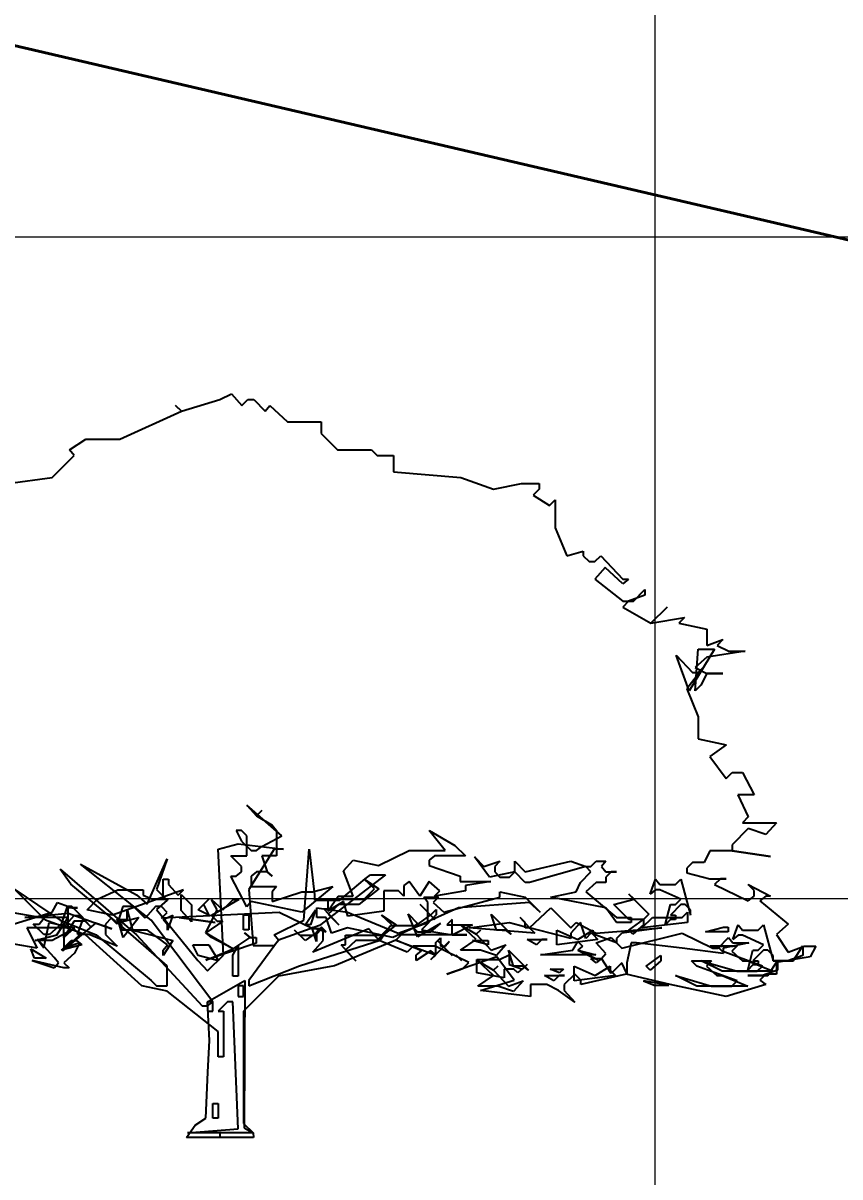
# Model space of a CAD drawing. Header units: millimetres. Extents: x 684983 to 685377, y 990360 to 990509.
# Drawn here: x 685172.067 to 685174.536, y 990449.198 to 990452.685 of the extents above; entities that cross this region are included whole.
import ezdxf

# ---------------------------------------------------------------- set-up
doc = ezdxf.new("R2010")
doc.units = ezdxf.units.MM
doc.header["$PDMODE"] = 35
doc.header["$PDSIZE"] = 0.2
doc.layers.add('BD', color=1, linetype='Continuous', lineweight=40)
doc.layers.add('grid', color=8, linetype='Continuous', lineweight=9)
doc.layers.add('dim', color=7, linetype='Continuous')
doc.layers.add('MANGO TREE', color=7, linetype='Continuous')
doc.styles.add('DIM', font='ARIALN.TTF', dxfattribs={"width": 0.8, "height": 1})
doc.dimstyles.get("Standard").update_dxf_attribs({"dimtxt": 1, "dimasz": 0.18, "dimexe": 0.18, "dimexo": 0.0625, "dimgap": 0.09, "dimtad": 0, "dimrnd": 0.05, "dimzin": 0, "dimdsep": 46, "dimtxsty": 'DIM', "dimcen": 0.09, "dimse1": 1, "dimse2": 1, "dimsd1": 1, "dimsd2": 1, "dimadec": 0, "dimazin": 0, "dimtfac": 1, "dimtix": 1, "dimtofl": 0, "dimtmove": 2, "dimatfit": 3, "dimfxl": 0, "dimtolj": 1, "dimtzin": 0, "dimarcsym": 0})

# ---------------------------------------------------------------- blocks, each defined once
blk = doc.blocks.new('*D59')
at = {"layer": 'Defpoints', "color": 0, "transparency": 16777216}
for p in [(685162.8198, 990455.6176), (685162.6315, 990454.809), (685177.0895, 990451.441)]:
    blk.add_point(p, dxfattribs=at)
at = {"layer": 'dim', "color": 0, "transparency": 16777216, "insert": (685170.0488, 990453.9336), "char_height": 1, "attachment_point": 5, "rotation": 346.8868, "style": 'DIM'}
blk.add_mtext('\\A1;14.85', dxfattribs=at)
blk = doc.blocks.new('MT')
at = {"color": 97}
for p, q in [((-0.0004, 2.1424), (0.0334, 2.1593)), ((0.0334, 2.1593), (0.0636, 2.1255)), ((-0.1289, 2.1255), (-0.112, 2.1086)), ((-0.112, 2.1086), (-0.1289, 2.1255)), ((-0.112, 2.1086), (-0.0004, 2.1424)), ((0.0636, 2.1255), (0.0805, 2.1424)), ((0.0805, 2.1424), (0.0976, 2.1424)), ((0.0976, 2.1424), (0.1314, 2.1086)), ((0.1314, 2.1086), (0.145, 2.1255)), ((0.145, 2.1255), (0.1957, 2.0779)), ((-0.2914, 2.0274), (-0.112, 2.1086)), ((0.1957, 2.0779), (0.2937, 2.0779)), ((0.2937, 2.0779), (0.2937, 2.0443)), ((0.2937, 2.0443), (0.341, 1.997)), ((-0.4368, 1.997), (-0.3894, 2.0274)), ((-0.3894, 2.0274), (-0.2914, 2.0274)), ((-0.4875, 1.9158), (-0.4232, 1.9799)), ((-0.4232, 1.9799), (-0.4368, 1.997)), ((0.341, 1.997), (0.4393, 1.997)), ((0.4393, 1.997), (0.4562, 1.9799)), ((0.4562, 1.9799), (0.5033, 1.9799)), ((0.5033, 1.9799), (0.5033, 1.9327)), ((-0.6159, 1.899), (-0.4875, 1.9158)), ((0.5033, 1.9327), (0.6996, 1.9158)), ((0.6996, 1.9158), (0.7943, 1.8821)), ((0.7943, 1.8821), (0.8752, 1.899)), ((0.8752, 1.899), (0.9261, 1.899)), ((0.9261, 1.8821), (0.9092, 1.865)), ((0.9261, 1.899), (0.9261, 1.8821)), ((0.9092, 1.865), (0.9566, 1.8345)), ((0.9566, 1.8345), (0.9735, 1.8514)), ((0.9735, 1.8514), (0.9735, 1.7705)), ((0.9735, 1.7705), (1.0073, 1.6891)), ((1.0073, 1.6891), (1.0546, 1.7027)), ((1.0546, 1.7027), (1.0546, 1.6891)), ((1.0546, 1.6891), (1.0715, 1.6722)), ((1.0884, 1.6722), (1.1053, 1.6891)), ((1.1053, 1.6891), (1.1695, 1.6215)), ((1.0715, 1.6722), (1.0884, 1.6722)), ((1.1186, 1.6553), (1.0884, 1.6215)), ((1.1695, 1.608), (1.1186, 1.6553)), ((1.0884, 1.6215), (1.1695, 1.5573)), ((1.1864, 1.6215), (1.1695, 1.608)), ((1.1695, 1.6215), (1.1864, 1.6215)), ((1.2, 1.5573), (1.2338, 1.5911)), ((1.2338, 1.5911), (1.2338, 1.5742)), ((1.1864, 1.5573), (1.1695, 1.5402)), ((1.1695, 1.5573), (1.2, 1.5573)), ((1.2338, 1.5742), (1.1864, 1.5573)), ((1.1695, 1.5402), (1.2509, 1.493)), ((1.298, 1.5402), (1.2509, 1.493)), ((1.2509, 1.493), (1.298, 1.5402)), ((1.2509, 1.493), (1.3489, 1.5099)), ((1.3489, 1.5099), (1.3318, 1.493)), ((1.3318, 1.493), (1.413, 1.4762)), ((1.413, 1.4762), (1.413, 1.4286)), ((1.413, 1.4286), (1.4603, 1.4457)), ((1.4603, 1.4457), (1.4434, 1.4286)), ((1.4359, 1.4177), (1.3625, 1.2968)), ((1.3794, 1.2968), (1.3885, 1.4177)), ((1.3885, 1.4177), (1.4359, 1.4177)), ((1.5245, 1.4117), (1.413, 1.3948)), ((1.4434, 1.4286), (1.4774, 1.4117)), ((1.4774, 1.4117), (1.5245, 1.4117)), ((1.3243, 1.4009), (1.3719, 1.3502)), ((1.3625, 1.2968), (1.3243, 1.4009)), ((1.413, 1.3948), (1.3794, 1.3646)), ((1.4054, 1.3671), (1.355, 1.3028)), ((1.3719, 1.3502), (1.3885, 1.3502)), ((1.3794, 1.3646), (1.413, 1.3477)), ((1.3885, 1.3502), (1.4054, 1.3671)), ((1.413, 1.3477), (1.3961, 1.3137)), ((1.4603, 1.3477), (1.413, 1.3477)), ((1.413, 1.3477), (1.4603, 1.3477)), ((1.3961, 1.3137), (1.3794, 1.2968)), ((1.355, 1.3028), (1.3885, 1.2217)), ((1.3885, 1.2217), (1.3885, 1.1574)), ((1.3885, 1.1574), (1.4699, 1.1405)), ((1.4699, 1.1405), (1.4223, 1.1067)), ((1.4223, 1.1067), (1.4699, 1.0425)), ((1.4699, 1.0425), (1.4868, 1.0594)), ((1.4868, 1.0594), (1.517, 1.0594)), ((1.517, 1.0594), (1.5508, 0.9952)), ((1.5037, 0.9952), (1.5339, 0.9309)), ((1.5508, 0.9952), (1.5037, 0.9952)), ((1.5339, 0.9309), (1.517, 0.914)), ((1.517, 0.914), (1.6153, 0.914)), ((1.6153, 0.914), (1.5848, 0.8802)), ((1.5339, 0.8971), (1.4868, 0.8496)), ((1.5848, 0.8802), (1.5339, 0.8971)), ((1.4868, 0.8496), (1.4868, 0.8327)), ((1.4223, 0.8327), (1.4054, 0.7989)), ((1.4868, 0.8327), (1.4223, 0.8327)), ((1.5984, 0.8158), (1.4868, 0.8327)), ((1.4868, 0.8327), (1.5984, 0.8158)), ((1.3719, 0.7989), (1.355, 0.7822)), ((1.355, 0.7822), (1.355, 0.7684)), ((1.4054, 0.7989), (1.3719, 0.7989)), ((1.355, 0.7684), (1.4223, 0.7515)), ((1.4223, 0.7515), (1.4699, 0.7515)), ((1.4528, 0.7515), (1.4359, 0.7346)), ((1.4699, 0.7515), (1.4528, 0.7515)), ((1.4359, 0.7346), (1.5339, 0.6873)), ((1.5339, 0.7346), (1.5984, 0.7008)), ((1.5508, 0.7177), (1.5339, 0.7346)), ((1.5508, 0.7008), (1.5508, 0.7177)), ((-0.4443, 0.6706), (-0.4612, 0.6197)), ((-0.4307, 0.6706), (-0.4443, 0.6706)), ((-0.3969, 0.6366), (-0.4307, 0.6706)), ((-0.282, 0.6706), (-0.2989, 0.6197)), ((-0.2516, 0.6706), (-0.282, 0.6706)), ((-0.2178, 0.6366), (-0.2516, 0.6706)), ((-0.1873, 0.6706), (-0.2178, 0.6366)), ((-0.1704, 0.6706), (-0.1873, 0.6706)), ((-0.1535, 0.6535), (-0.1704, 0.6706)), ((1.5339, 0.6873), (1.5508, 0.7008)), ((1.5848, 0.7008), (1.5677, 0.6873)), ((1.5677, 0.6873), (1.6491, 0.6197)), ((1.5984, 0.7008), (1.5848, 0.7008)), ((-0.5119, 0.6366), (-0.6068, 0.6535)), ((-0.5254, 0.6197), (-0.5119, 0.6366)), ((-0.4138, 0.5893), (-0.3969, 0.6366)), ((-0.3158, 0.6366), (-0.3327, 0.6197)), ((-0.2989, 0.6197), (-0.3158, 0.6366)), ((-0.1704, 0.6366), (-0.1535, 0.6535)), ((0.1712, 0.6535), (-0.1704, 0.6366)), ((0.2693, 0.6061), (0.1712, 0.6535)), ((-0.5423, 0.6197), (-0.5254, 0.6197)), ((-0.5119, 0.5893), (-0.5423, 0.6197)), ((-0.4612, 0.6197), (-0.4952, 0.5893)), ((-0.3327, 0.6197), (-0.3327, 0.5893)), ((0.2995, 0.6061), (0.2693, 0.6061)), ((0.4316, 0.6061), (0.2693, 0.5384)), ((0.2995, 0.5724), (0.2995, 0.6061)), ((0.462, 0.5724), (0.4316, 0.6061)), ((1.6491, 0.6197), (1.6153, 0.5893)), ((-0.4952, 0.5893), (-0.5119, 0.5893)), ((-0.38, 0.5893), (-0.4138, 0.5893)), ((-0.2989, 0.5555), (-0.38, 0.5893)), ((-0.3327, 0.5893), (-0.2989, 0.5555)), ((0.2693, 0.5384), (0.2995, 0.5724)), ((0.5432, 0.5384), (0.462, 0.5724)), ((1.6153, 0.5893), (1.6491, 0.5384)), ((0.5603, 0.5555), (0.5432, 0.5384)), ((0.6243, 0.5555), (0.5603, 0.5555)), ((0.7223, 0.5081), (0.6243, 0.5555)), ((1.6491, 0.5384), (1.6964, 0.5555)), ((1.6964, 0.5555), (1.7302, 0.5555)), ((1.7302, 0.5555), (1.7133, 0.525)), ((0.8037, 0.525), (0.6581, 0.4743)), ((0.7054, 0.4912), (0.7223, 0.5081)), ((0.8544, 0.4574), (0.8037, 0.525)), ((1.7133, 0.525), (1.6153, 0.5081)), ((1.6153, 0.5081), (1.6153, 0.4743)), ((0.6581, 0.4743), (0.7054, 0.4912)), ((1.0302, 0.4743), (0.9995, 0.4439)), ((1.0471, 0.4574), (1.0302, 0.4743)), ((1.1789, 0.4743), (1.0471, 0.4439)), ((1.3074, 0.4439), (1.1789, 0.4743)), ((1.5848, 0.4743), (1.5677, 0.4574)), ((1.6153, 0.4743), (1.5848, 0.4743)), ((0.7561, 0.4268), (0.8544, 0.4574)), ((0.9017, 0.4439), (0.9017, 0.4099)), ((0.9491, 0.4439), (0.9017, 0.4439)), ((0.9826, 0.4268), (0.9491, 0.4439)), ((0.9995, 0.4439), (0.9995, 0.4268)), ((1.0471, 0.4439), (1.0471, 0.4574)), ((1.4699, 0.4099), (1.3074, 0.4439)), ((1.5848, 0.4439), (1.4699, 0.4099)), ((1.5677, 0.4574), (1.5848, 0.4439)), ((0.9017, 0.4099), (0.7561, 0.4268)), ((1.0302, 0.3932), (0.9826, 0.4268)), ((0.9995, 0.4268), (1.0302, 0.3932))]:
    blk.add_line(p, q, dxfattribs=at)
at = {"color": 99}
for p, q in [((0.0778, 0.9651), (0.1055, 0.9345)), ((0.1794, 0.8761), (0.0778, 0.9651)), ((0.1055, 0.9345), (0.121, 0.9499)), ((0.121, 0.9499), (0.1055, 0.9345)), ((0.121, 0.9499), (0.121, 0.9499)), ((0.1055, 0.9345), (0.1516, 0.9069)), ((0.1516, 0.9069), (0.1639, 0.8915)), ((0.0471, 0.8915), (0.0624, 0.8606)), ((0.0624, 0.8915), (0.0471, 0.8915)), ((0.0778, 0.8761), (0.0624, 0.8915)), ((0.0778, 0.8177), (0.0778, 0.8761)), ((0.121, 0.8454), (0.1794, 0.8761)), ((0.1639, 0.8915), (0.1639, 0.8177)), ((0.6076, 0.8915), (0.6814, 0.8483)), ((0.6537, 0.8331), (0.6076, 0.8915)), ((0.0624, 0.8606), (0.0901, 0.8331)), ((0.1055, 0.8331), (0.121, 0.8454)), ((0.6814, 0.8483), (0.7123, 0.8177)), ((0.0317, 0.8177), (0.0778, 0.8177)), ((0.0624, 0.787), (0.0317, 0.8177)), ((0.0901, 0.8331), (0.1055, 0.8331)), ((0.121, 0.8177), (0.1364, 0.7718)), ((0.1639, 0.8177), (0.121, 0.8177)), ((0.3588, 0.7747), (0.3863, 0.8053)), ((0.3863, 0.8053), (0.4601, 0.7901)), ((0.4601, 0.7901), (0.5492, 0.8331)), ((0.5492, 0.8331), (0.6537, 0.8331)), ((0.623, 0.8177), (0.6076, 0.8053)), ((0.6076, 0.8053), (0.6076, 0.7901)), ((0.7123, 0.8177), (0.623, 0.8177)), ((0.7123, 0.8177), (0.7123, 0.8177)), ((0.7388, 0.8147), (0.7663, 0.787)), ((0.782, 0.7561), (0.7388, 0.8147)), ((0.0471, 0.7592), (0.0624, 0.7718)), ((0.0624, 0.7718), (0.0624, 0.787)), ((0.1055, 0.7718), (0.0901, 0.7592)), ((0.1364, 0.7718), (0.1055, 0.7718)), ((0.1516, 0.7592), (0.1364, 0.7718)), ((0.1364, 0.7718), (0.1516, 0.7592)), ((0.3863, 0.7008), (0.3588, 0.7747)), ((0.6076, 0.7901), (0.6969, 0.7592)), ((0.7663, 0.787), (0.8126, 0.8024)), ((0.8556, 0.7718), (0.782, 0.7561)), ((0.8126, 0.8024), (0.7974, 0.787)), ((0.7974, 0.787), (0.7974, 0.7718)), ((0.7974, 0.7718), (0.8126, 0.7561)), ((0.8126, 0.8024), (0.8126, 0.8024)), ((0.8404, 0.7561), (0.8556, 0.7718)), ((0.8556, 0.8024), (0.8863, 0.7718)), ((0.8556, 0.7718), (0.8556, 0.8024)), ((0.8863, 0.7407), (0.8556, 0.7718)), ((0.8863, 0.7718), (1.0187, 0.8024)), ((1.0617, 0.787), (0.8988, 0.7407)), ((1.0187, 0.8024), (1.0617, 0.787)), ((1.0463, 0.7407), (1.0769, 0.7718)), ((1.0769, 0.7718), (1.0617, 0.787)), ((1.0617, 0.787), (1.0769, 0.787)), ((1.0769, 0.787), (1.0924, 0.8024)), ((1.0924, 0.8024), (1.1199, 0.8024)), ((1.1199, 0.8024), (1.1076, 0.787)), ((1.1076, 0.787), (1.1199, 0.7718)), ((1.1355, 0.7718), (1.1199, 0.7561)), ((1.1199, 0.7718), (1.1508, 0.7718)), ((1.1508, 0.7718), (1.1355, 0.7718)), ((-0.165, 0.7501), (-0.1498, 0.7501)), ((-0.165, 0.6917), (-0.165, 0.7501)), ((-0.1498, 0.7501), (-0.1498, 0.7346)), ((0.0317, 0.7592), (0.0471, 0.7592)), ((0.0778, 0.6702), (0.0317, 0.7592)), ((0.0901, 0.7592), (0.0901, 0.7286)), ((0.418, 0.7501), (0.4612, 0.7223)), ((0.4489, 0.7223), (0.418, 0.7501)), ((0.5492, 0.7438), (0.5338, 0.7315)), ((0.5801, 0.7008), (0.5492, 0.7438)), ((0.6076, 0.7438), (0.5801, 0.7008)), ((0.6383, 0.7163), (0.6076, 0.7438)), ((0.6969, 0.7592), (0.6969, 0.7438)), ((0.6969, 0.7438), (0.7862, 0.7438)), ((0.7862, 0.7438), (0.7123, 0.7315)), ((0.8126, 0.7561), (0.8404, 0.7561)), ((0.8988, 0.7407), (0.8863, 0.7407)), ((1.034, 0.7132), (1.0463, 0.7407)), ((1.0924, 0.7407), (1.0617, 0.7132)), ((1.1199, 0.7407), (1.0924, 0.7407)), ((1.1199, 0.7561), (1.1199, 0.7407)), ((1.2492, 0.7071), (1.2646, 0.7501)), ((1.2646, 0.7501), (1.277, 0.7346)), ((1.3228, 0.7346), (1.3383, 0.7501)), ((1.3383, 0.7501), (1.366, 0.6454)), ((-0.3554, 0.6917), (-0.2972, 0.7192)), ((-0.1066, 0.7192), (-0.3125, 0.6454)), ((-0.2972, 0.7192), (-0.2234, 0.7192)), ((-0.2234, 0.7192), (-0.2234, 0.704)), ((-0.2234, 0.704), (-0.1957, 0.6917)), ((-0.1498, 0.7346), (-0.1218, 0.704)), ((-0.1218, 0.704), (-0.1066, 0.7192)), ((-0.1218, 0.704), (-0.1218, 0.704)), ((0.0901, 0.7286), (0.1639, 0.7286)), ((0.1639, 0.7286), (0.1516, 0.7132)), ((0.1516, 0.6856), (0.2378, 0.7132)), ((0.1516, 0.7132), (0.1516, 0.6856)), ((0.3271, 0.7286), (0.2378, 0.6547)), ((0.2378, 0.7132), (0.2684, 0.7132)), ((0.2684, 0.7132), (0.3271, 0.7286)), ((0.4612, 0.7223), (0.4028, 0.6764)), ((0.418, 0.6917), (0.4489, 0.7223)), ((0.4756, 0.7163), (0.4756, 0.6577)), ((0.5185, 0.7163), (0.4756, 0.7163)), ((0.5338, 0.7008), (0.5185, 0.7163)), ((0.5338, 0.7315), (0.5338, 0.7008)), ((0.623, 0.7008), (0.6383, 0.7163)), ((0.7123, 0.7163), (0.623, 0.7008)), ((0.7123, 0.7315), (0.7123, 0.7163)), ((0.8126, 0.7132), (0.8863, 0.6977)), ((0.8126, 0.6977), (0.8126, 0.7132)), ((0.9601, 0.6977), (1.034, 0.7132)), ((1.0617, 0.7132), (1.1508, 0.6393)), ((1.1866, 0.7071), (1.2452, 0.6485)), ((1.2021, 0.6917), (1.1866, 0.7071)), ((1.2646, 0.7192), (1.2492, 0.7071)), ((1.277, 0.7192), (1.2646, 0.7192)), ((1.277, 0.7346), (1.3228, 0.7346)), ((1.3383, 0.6917), (1.277, 0.7192)), ((1.3228, 0.7346), (1.3228, 0.7346)), ((-0.4879, 0.6547), (-0.4722, 0.6825)), ((-0.4722, 0.6825), (-0.4293, 0.6671)), ((-0.3863, 0.661), (-0.3554, 0.6917)), ((-0.1957, 0.6917), (-0.1498, 0.6917)), ((-0.1498, 0.6917), (-0.165, 0.6917)), ((0.0901, 0.6856), (0.0778, 0.6702)), ((0.2378, 0.6547), (0.0901, 0.6856)), ((0.3125, 0.6577), (0.3433, 0.7008)), ((0.3588, 0.6856), (0.3125, 0.6577)), ((0.3135, 0.6917), (0.418, 0.6917)), ((0.3135, 0.6641), (0.3135, 0.6917)), ((0.3444, 0.6764), (0.3135, 0.6485)), ((0.3433, 0.7008), (0.3863, 0.7008)), ((0.4028, 0.6764), (0.3444, 0.6764)), ((0.3711, 0.6424), (0.3588, 0.6856)), ((0.4028, 0.6764), (0.4028, 0.6764)), ((0.5811, 0.6764), (0.5811, 0.6764)), ((0.6241, 0.6333), (0.5811, 0.6764)), ((0.5811, 0.6764), (0.6241, 0.6333)), ((0.5913, 0.6977), (0.6343, 0.6977)), ((0.6036, 0.6825), (0.5913, 0.6977)), ((0.6036, 0.6239), (0.6036, 0.6825)), ((0.6343, 0.6977), (0.6189, 0.6825)), ((0.6189, 0.6825), (0.6495, 0.6547)), ((0.6495, 0.6547), (0.8126, 0.6977)), ((0.8988, 0.6825), (0.6927, 0.6671)), ((0.8863, 0.6977), (0.9295, 0.6547)), ((0.9295, 0.6547), (0.8988, 0.6825)), ((1.1199, 0.6671), (0.9601, 0.6977)), ((1.1437, 0.6764), (1.2021, 0.6917)), ((1.156, 0.6641), (1.1437, 0.6764)), ((1.2922, 0.6178), (1.3076, 0.6764)), ((1.3076, 0.6764), (1.3228, 0.6764)), ((1.3383, 0.6764), (1.3076, 0.6454)), ((1.3228, 0.6764), (1.3383, 0.6917)), ((1.3508, 0.6764), (1.3383, 0.6764)), ((1.366, 0.661), (1.3508, 0.6764)), ((-0.6353, 0.6086), (-0.4879, 0.6547)), ((-0.4416, 0.6671), (-0.4416, 0.6086)), ((-0.414, 0.6671), (-0.4416, 0.6671)), ((-0.4293, 0.6671), (-0.414, 0.6671)), ((-0.414, 0.6671), (-0.414, 0.6671)), ((-0.3125, 0.6454), (-0.3863, 0.661)), ((-0.2941, 0.6239), (-0.2357, 0.6393)), ((-0.2357, 0.6393), (-0.2818, 0.5809)), ((-0.1189, 0.6393), (-0.1189, 0.6393)), ((-0.0142, 0.6239), (-0.1189, 0.6393)), ((-0.1189, 0.6393), (-0.0142, 0.6239)), ((0.2808, 0.6671), (0.37, 0.6547)), ((0.2808, 0.6393), (0.2808, 0.6671)), ((0.3083, 0.6393), (0.2808, 0.6393)), ((0.3012, 0.6641), (0.3135, 0.6641)), ((0.3444, 0.6178), (0.3012, 0.6641)), ((0.3239, 0.5932), (0.3083, 0.6393)), ((0.3135, 0.6485), (0.3444, 0.6178)), ((0.37, 0.6547), (0.5175, 0.5932)), ((0.4756, 0.6577), (0.3711, 0.6424)), ((0.6927, 0.6671), (0.5021, 0.5809)), ((0.7872, 0.6485), (0.8454, 0.5903)), ((0.8024, 0.6024), (0.7872, 0.6485)), ((0.871, 0.6393), (0.8988, 0.6086)), ((0.8863, 0.6239), (0.871, 0.6393)), ((0.8988, 0.6086), (0.9601, 0.6671)), ((0.9295, 0.6547), (0.9295, 0.6547)), ((0.9601, 0.6671), (1.0187, 0.6086)), ((1.1508, 0.6239), (1.1199, 0.6671)), ((1.1508, 0.6393), (1.1937, 0.6393)), ((1.1866, 0.6333), (1.156, 0.6641)), ((1.1937, 0.6393), (1.1937, 0.6239)), ((1.2246, 0.6086), (1.2555, 0.6393)), ((1.2452, 0.6485), (1.2296, 0.6333)), ((1.2555, 0.6393), (1.3414, 0.6393)), ((1.3076, 0.6454), (1.3228, 0.6454)), ((1.3228, 0.6454), (1.3228, 0.6333)), ((1.3414, 0.6393), (1.3568, 0.6547)), ((1.3568, 0.6547), (1.3568, 0.6239)), ((1.366, 0.6454), (1.366, 0.661)), ((-0.5615, 0.6086), (-0.5308, 0.5502)), ((-0.4416, 0.6086), (-0.5615, 0.6086)), ((-0.5119, 0.5507), (-0.4966, 0.6243)), ((-0.4966, 0.6243), (-0.4226, 0.6091)), ((-0.4226, 0.6091), (-0.4535, 0.5813)), ((-0.2941, 0.6239), (-0.2941, 0.6239)), ((-0.2818, 0.5809), (-0.2941, 0.6239)), ((0.37, 0.6086), (0.3239, 0.5932)), ((0.5021, 0.5809), (0.37, 0.6086)), ((0.5175, 0.5932), (0.6036, 0.6239)), ((0.6979, 0.6178), (0.744, 0.5903)), ((0.744, 0.5749), (0.6979, 0.6178)), ((0.7236, 0.6086), (0.8404, 0.6239)), ((0.9142, 0.5932), (0.7236, 0.6086)), ((0.8404, 0.6239), (0.8988, 0.6086)), ((0.8863, 0.6086), (0.8863, 0.6239)), ((0.8988, 0.6086), (0.8863, 0.6086)), ((0.8988, 0.6086), (0.9142, 0.5932)), ((1.0187, 0.578), (0.8988, 0.6086)), ((1.0187, 0.6086), (1.034, 0.6239)), ((1.0463, 0.6239), (1.0187, 0.5932)), ((1.034, 0.6239), (1.034, 0.6239)), ((1.034, 0.6239), (1.0924, 0.5932)), ((1.0617, 0.578), (1.0463, 0.6239)), ((1.0924, 0.5932), (1.283, 0.6086)), ((1.1937, 0.6239), (1.1508, 0.6239)), ((1.283, 0.6086), (1.1662, 0.5932)), ((1.1866, 0.6024), (1.2296, 0.6333)), ((1.2296, 0.6333), (1.1866, 0.6333)), ((1.2296, 0.6178), (1.1989, 0.5903)), ((1.3568, 0.6239), (1.2246, 0.6086)), ((1.2246, 0.6086), (1.2246, 0.6086)), ((1.2296, 0.6333), (1.2296, 0.6178)), ((1.2296, 0.6333), (1.2296, 0.6333)), ((1.3076, 0.6333), (1.2922, 0.6178)), ((1.3228, 0.6333), (1.3076, 0.6333)), ((1.4891, 0.5749), (1.5043, 0.6178)), ((1.5043, 0.6178), (1.5166, 0.6024)), ((1.5627, 0.6024), (1.5781, 0.6178)), ((1.5781, 0.6178), (1.6059, 0.5133)), ((-0.5304, 0.5755), (-0.5119, 0.5507)), ((-0.4812, 0.5229), (-0.5304, 0.5755)), ((-0.4535, 0.5813), (-0.4535, 0.5813)), ((-0.4535, 0.5813), (-0.4535, 0.5507)), ((0.6979, 0.544), (0.744, 0.5749)), ((0.744, 0.5903), (0.7561, 0.6024)), ((0.7561, 0.6024), (0.744, 0.5903)), ((0.744, 0.5903), (0.7872, 0.544)), ((0.7561, 0.6024), (0.7561, 0.6024)), ((0.8302, 0.6024), (0.8024, 0.6024)), ((0.8302, 0.6024), (0.8302, 0.6024)), ((0.8454, 0.5903), (0.8302, 0.6024)), ((0.8915, 0.5749), (0.9499, 0.5749)), ((0.9192, 0.5594), (0.8915, 0.5749)), ((0.9142, 0.5932), (0.9142, 0.5932)), ((0.9347, 0.5749), (0.9192, 0.5594)), ((0.9347, 0.5749), (0.9347, 0.5749)), ((0.9499, 0.5749), (0.9347, 0.5749)), ((0.9776, 0.6024), (1.0392, 0.5749)), ((0.9776, 0.5594), (0.9776, 0.6024)), ((1.0974, 0.5749), (0.9776, 0.5594)), ((1.0187, 0.5932), (1.0187, 0.578)), ((1.0392, 0.5749), (1.0821, 0.6024)), ((1.0769, 0.5932), (1.0617, 0.578)), ((1.1508, 0.5657), (1.0769, 0.5932)), ((1.0821, 0.6024), (1.0821, 0.6024)), ((1.0821, 0.6024), (1.0821, 0.5903)), ((1.0821, 0.5903), (1.0974, 0.5749)), ((1.0924, 0.5657), (1.1355, 0.5809)), ((1.1355, 0.5809), (1.1662, 0.5502)), ((1.1662, 0.5932), (1.1508, 0.578)), ((1.1508, 0.578), (1.1508, 0.5657)), ((1.1662, 0.5502), (1.3414, 0.5932)), ((1.1989, 0.5903), (1.1866, 0.6024)), ((1.1989, 0.5903), (1.1989, 0.5903)), ((1.3414, 0.5932), (1.4305, 0.5502)), ((1.4459, 0.5502), (1.4768, 0.5809)), ((1.4768, 0.5809), (1.4891, 0.5657)), ((1.5043, 0.5872), (1.4891, 0.5749)), ((1.5166, 0.5872), (1.5043, 0.5872)), ((1.5166, 0.6024), (1.5627, 0.6024)), ((1.5781, 0.5594), (1.5166, 0.5872)), ((1.5627, 0.6024), (1.5627, 0.6024)), ((-0.5308, 0.5502), (-0.6201, 0.5657)), ((-0.4535, 0.5507), (-0.4074, 0.5661)), ((-0.4074, 0.5661), (-0.4226, 0.5352)), ((0.7561, 0.544), (0.6979, 0.544)), ((0.8024, 0.5286), (0.7561, 0.544)), ((0.7872, 0.544), (0.8302, 0.5594)), ((0.8302, 0.5594), (0.8024, 0.5286)), ((1.0392, 0.544), (1.0392, 0.544)), ((1.0974, 0.5162), (1.0392, 0.544)), ((1.0392, 0.544), (1.0974, 0.5162)), ((1.1199, 0.5348), (1.0924, 0.5657)), ((1.1937, 0.5657), (1.1816, 0.5071)), ((1.2092, 0.5657), (1.1937, 0.5657)), ((1.3414, 0.5502), (1.2092, 0.5657)), ((1.4611, 0.5348), (1.3414, 0.5502)), ((1.4305, 0.5502), (1.4459, 0.5502)), ((1.4428, 0.5565), (1.5014, 0.5565)), ((1.4582, 0.5409), (1.4428, 0.5565)), ((1.4459, 0.5502), (1.4459, 0.5502)), ((1.575, 0.4979), (1.4582, 0.5409)), ((1.535, 0.5657), (1.4611, 0.5502)), ((1.4611, 0.5502), (1.4611, 0.5348)), ((1.5014, 0.5565), (1.486, 0.5409)), ((1.486, 0.5409), (1.486, 0.5409)), ((1.486, 0.5409), (1.5166, 0.5133)), ((1.4891, 0.5657), (1.535, 0.5657)), ((1.5321, 0.4856), (1.5473, 0.544)), ((1.5473, 0.544), (1.5627, 0.544)), ((1.5781, 0.544), (1.5473, 0.5133)), ((1.5627, 0.544), (1.5781, 0.5594)), ((1.5905, 0.544), (1.5781, 0.544)), ((1.6059, 0.5286), (1.5905, 0.544)), ((1.6641, 0.5133), (1.692, 0.5565)), ((1.692, 0.5565), (1.692, 0.5286)), ((-0.5459, 0.514), (-0.4812, 0.4923)), ((-0.4535, 0.4923), (-0.5459, 0.514)), ((-0.4687, 0.5075), (-0.4812, 0.5229)), ((-0.4812, 0.4923), (-0.4687, 0.5075)), ((-0.4226, 0.5352), (-0.4535, 0.5075)), ((-0.4535, 0.5075), (-0.438, 0.4923)), ((1.0769, 0.5194), (1.1076, 0.5194)), ((1.0924, 0.5071), (1.0769, 0.5194)), ((1.1076, 0.5194), (1.0924, 0.5071)), ((1.1076, 0.5194), (1.1199, 0.5348)), ((1.1355, 0.4764), (1.1076, 0.5194)), ((1.1662, 0.5071), (1.1355, 0.4764)), ((1.1816, 0.4764), (1.1662, 0.5071)), ((1.1816, 0.5071), (1.1816, 0.4764)), ((1.3967, 0.5133), (1.5014, 0.4827)), ((1.4582, 0.4827), (1.3967, 0.5133)), ((1.5166, 0.5133), (1.5321, 0.5133)), ((1.5321, 0.5133), (1.6059, 0.4827)), ((1.5473, 0.5133), (1.5627, 0.5133)), ((1.5627, 0.5133), (1.5627, 0.501)), ((1.6059, 0.5133), (1.6059, 0.5286)), ((1.6059, 0.5133), (1.6641, 0.5133)), ((1.6489, 0.5133), (1.6059, 0.5133)), ((1.692, 0.5286), (1.6489, 0.5133)), ((1.6489, 0.5133), (1.6489, 0.5133)), ((-0.438, 0.4923), (-0.4535, 0.4923)), ((1.6059, 0.4827), (1.4582, 0.4827)), ((1.5014, 0.4827), (1.5596, 0.4827)), ((1.5473, 0.501), (1.5321, 0.4856)), ((1.5627, 0.501), (1.5473, 0.501)), ((1.5596, 0.4827), (1.575, 0.4979)), ((1.2296, 0.4549), (1.2605, 0.4426)), ((1.3034, 0.4426), (1.2296, 0.4549)), ((1.2605, 0.4426), (1.3034, 0.4426)), ((1.3034, 0.4426), (1.3034, 0.4426))]:
    blk.add_line(p, q, dxfattribs=at)
at = {"color": 59}
for p, q in [((-0.0058, 0.837), (0.0526, 0.8525)), ((0.0526, 0.8525), (0.1846, 0.837)), ((-0.2119, 0.6773), (-0.1535, 0.8095)), ((-0.1535, 0.8095), (-0.1842, 0.7202)), ((0.0096, 0.5296), (-0.0058, 0.837)), ((0.1571, 0.837), (0.0832, 0.7202)), ((0.1571, 0.837), (0.1571, 0.837)), ((0.1846, 0.837), (0.1571, 0.837)), ((0.2432, 0.6312), (0.2584, 0.837)), ((0.2584, 0.837), (0.2739, 0.705)), ((-0.4639, 0.7789), (-0.2426, 0.5882)), ((-0.4332, 0.7357), (-0.4639, 0.7789)), ((-0.4055, 0.7941), (-0.2426, 0.705)), ((-0.1996, 0.6312), (-0.4055, 0.7941)), ((0.48, 0.7632), (0.2891, 0.6157)), ((0.3477, 0.6896), (0.4213, 0.7509)), ((0.4213, 0.7509), (0.437, 0.7632)), ((0.437, 0.7632), (0.48, 0.7632)), ((-0.5963, 0.7202), (-0.4639, 0.6312)), ((-0.5071, 0.6312), (-0.5963, 0.7202)), ((-0.2735, 0.6034), (-0.4332, 0.7357)), ((-0.2426, 0.705), (-0.2119, 0.6773)), ((-0.1842, 0.7202), (-0.1535, 0.6896)), ((0.0832, 0.7202), (0.0957, 0.5575)), ((0.2739, 0.705), (0.2739, 0.6896)), ((-0.1535, 0.6896), (-0.1842, 0.662)), ((0.2739, 0.6896), (0.3477, 0.6896)), ((-0.1842, 0.662), (-0.0642, 0.5144)), ((0.0678, 0.6464), (0.0678, 0.6464)), ((0.0678, 0.6034), (0.0678, 0.6464)), ((0.0678, 0.6464), (0.0832, 0.6464)), ((0.0832, 0.6464), (0.0832, 0.6034)), ((0.569, 0.6157), (0.612, 0.6464)), ((0.6274, 0.6464), (0.5845, 0.6034)), ((0.612, 0.6464), (0.6274, 0.662)), ((0.6274, 0.662), (0.6274, 0.6464)), ((-0.3903, 0.5882), (-0.5071, 0.6312)), ((-0.4639, 0.6312), (-0.3594, 0.5882)), ((-0.1535, 0.4989), (-0.2735, 0.6034)), ((-0.0213, 0.3944), (-0.1996, 0.6312)), ((0.0832, 0.6034), (0.0678, 0.6034)), ((0.1571, 0.5882), (0.2432, 0.6312)), ((0.2891, 0.6157), (0.1694, 0.5728)), ((0.4645, 0.5728), (0.4952, 0.6157)), ((0.4952, 0.6157), (0.569, 0.6157)), ((0.5845, 0.6034), (0.6735, 0.5882)), ((-0.2271, 0.4407), (-0.3903, 0.5882)), ((-0.3594, 0.5882), (-0.1996, 0.456)), ((-0.2426, 0.5882), (-0.0521, 0.3821)), ((0.1694, 0.5728), (0.0832, 0.456)), ((0.1694, 0.5728), (0.1571, 0.5882)), ((0.1571, 0.5575), (0.1694, 0.5728)), ((0.2309, 0.4989), (0.4645, 0.5728)), ((0.5106, 0.5728), (0.3323, 0.4989)), ((0.5258, 0.5882), (0.5106, 0.5728)), ((0.5845, 0.5419), (0.5106, 0.5728)), ((0.5106, 0.5728), (0.6274, 0.5296)), ((0.7165, 0.5882), (0.5258, 0.5882)), ((0.6735, 0.5882), (0.7165, 0.5882)), ((0.0371, 0.5296), (0.0526, 0.5575)), ((0.0526, 0.5575), (0.0526, 0.4683)), ((0.0957, 0.5575), (0.1571, 0.5575)), ((0.569, 0.5296), (0.5845, 0.5419)), ((0.612, 0.5419), (0.569, 0.5144)), ((0.6274, 0.5296), (0.612, 0.5419)), ((-0.0642, 0.5144), (-0.0367, 0.4837)), ((-0.0367, 0.4837), (0.0096, 0.5296)), ((0.0371, 0.4683), (0.0371, 0.5296)), ((0.569, 0.5144), (0.569, 0.5296)), ((0.6858, 0.5296), (0.6858, 0.5296)), ((0.7013, 0.5144), (0.6858, 0.5296)), ((0.6858, 0.5296), (0.7013, 0.5144)), ((-0.1535, 0.4407), (-0.1535, 0.4989)), ((0.0832, 0.4407), (0.2309, 0.4989)), ((0.3323, 0.4989), (0.1694, 0.4683)), ((-0.1535, 0.4251), (-0.2271, 0.4407)), ((-0.1996, 0.456), (-0.1842, 0.4407)), ((-0.1842, 0.4407), (-0.1535, 0.4407)), ((0.0371, 0.4683), (0.0371, 0.4683)), ((0.0526, 0.4683), (0.0371, 0.4683)), ((0.0526, 0.4407), (0.0526, 0.4097)), ((0.0678, 0.4407), (0.0526, 0.4407)), ((0.1694, 0.4683), (0.0678, 0.3669)), ((0.0678, 0.4097), (0.0678, 0.4407)), ((0.0832, 0.456), (0.0832, 0.4407)), ((-0.0058, 0.3083), (-0.1535, 0.4251)), ((0.0526, 0.4097), (0.0526, 0.4097)), ((0.0526, 0.4097), (0.0678, 0.4097)), ((-0.0521, 0.3821), (-0.0367, 0.3821)), ((-0.0367, 0.3944), (-0.0367, 0.3669)), ((-0.0213, 0.3944), (-0.0367, 0.3944)), ((-0.0367, 0.3821), (-0.0213, 0.3944)), ((-0.0213, 0.3669), (-0.0213, 0.3944)), ((0.0219, 0.3944), (-0.0058, 0.3669)), ((0.0371, 0.3944), (0.0219, 0.3944)), ((0.0526, 0.0257), (0.0371, 0.3944)), ((-0.0367, 0.3669), (-0.0367, 0.3669)), ((-0.0367, 0.3669), (-0.0213, 0.3669)), ((-0.0058, 0.3669), (0.0096, 0.3669)), ((0.0096, 0.3669), (0.0096, 0.2347)), ((0.0678, 0.3669), (0.0678, 0.0409)), ((-0.0058, 0.2347), (-0.0058, 0.3083)), ((0.0096, 0.2347), (-0.0058, 0.2347)), ((-0.0213, 0.0993), (-0.0213, 0.0993)), ((-0.0213, 0.0563), (-0.0213, 0.0993)), ((-0.0213, 0.0993), (-0.0058, 0.0993)), ((-0.0058, 0.0993), (-0.0058, 0.0563)), ((-0.0058, 0.0563), (-0.0213, 0.0563)), ((0.0678, 0.0409), (0.0957, 0.0133)), ((-0.0949, 0.0133), (0.0526, 0.0257)), ((0.0957, 0.0133), (-0.0949, 0.0133))]:
    blk.add_line(p, q, dxfattribs=at)
at = {"color": 73}
for p, q in [((-0.1128, 0.7056), (-0.083, 0.6758)), ((-0.1128, 0.6591), (-0.1128, 0.7056)), ((-0.083, 0.6758), (-0.083, 0.626)), ((-0.0252, 0.691), (0.0081, 0.6612)), ((-0.0086, 0.6612), (-0.0252, 0.691)), ((0.0544, 0.691), (-0.0252, 0.6443)), ((0.0081, 0.6612), (0.038, 0.691)), ((0.038, 0.691), (0.038, 0.691)), ((0.038, 0.691), (0.0544, 0.691)), ((-0.5669, 0.6387), (-0.4407, 0.6518)), ((-0.4407, 0.6387), (-0.5669, 0.6387)), ((-0.4739, 0.5888), (-0.4407, 0.6387)), ((-0.4535, 0.6112), (-0.4236, 0.6443)), ((-0.4407, 0.6518), (-0.3145, 0.6055)), ((-0.4236, 0.6443), (-0.4069, 0.6443)), ((-0.4069, 0.6443), (-0.3738, 0.6112)), ((-0.083, 0.626), (-0.1128, 0.6591)), ((-0.0417, 0.5947), (-0.0086, 0.6612)), ((-0.0252, 0.6443), (-0.0086, 0.6278)), ((0.5459, 0.6493), (0.5736, 0.6216)), ((0.5736, 0.583), (0.5459, 0.6493)), ((-0.4243, 0.6055), (-0.4873, 0.5724)), ((-0.3613, 0.622), (-0.4572, 0.5423)), ((-0.4236, 0.6278), (-0.4535, 0.5813)), ((-0.4535, 0.5813), (-0.4535, 0.6112)), ((-0.4076, 0.5888), (-0.4243, 0.6055)), ((-0.3905, 0.6278), (-0.4236, 0.6278)), ((-0.3738, 0.6112), (-0.3905, 0.6278)), ((-0.3738, 0.6112), (-0.3738, 0.6112)), ((-0.3613, 0.622), (-0.3613, 0.622)), ((-0.3145, 0.6055), (-0.3613, 0.622)), ((-0.083, 0.626), (-0.083, 0.626)), ((0.0081, 0.6278), (-0.0417, 0.5947)), ((-0.0086, 0.6278), (0.0081, 0.6278)), ((0.2666, 0.6105), (0.3079, 0.5968)), ((0.2803, 0.5692), (0.2666, 0.6105)), ((0.2941, 0.6105), (0.2803, 0.5968)), ((0.3079, 0.5968), (0.2941, 0.6105)), ((0.5736, 0.6216), (0.5598, 0.6105)), ((0.5598, 0.6105), (0.5598, 0.6105)), ((0.5598, 0.6105), (0.5736, 0.5968)), ((0.6399, 0.6216), (0.5736, 0.583)), ((0.6124, 0.5968), (0.6399, 0.6216)), ((1.4092, 0.5968), (1.4616, 0.6105)), ((1.4616, 0.6105), (1.4757, 0.6105)), ((1.4757, 0.6105), (1.4757, 0.5968)), ((-0.5371, 0.5724), (-0.4739, 0.5888)), ((-0.4873, 0.5724), (-0.5371, 0.5724)), ((-0.4572, 0.5423), (-0.4076, 0.5888)), ((-0.0252, 0.5813), (-0.0417, 0.5947)), ((-0.0417, 0.5947), (0.038, 0.548)), ((0.038, 0.548), (-0.0252, 0.5813)), ((0.038, 0.548), (0.0876, 0.5813)), ((0.0711, 0.5947), (0.0876, 0.5813)), ((0.0876, 0.5813), (0.0711, 0.5947)), ((0.0876, 0.5813), (0.1045, 0.5813)), ((0.1045, 0.5813), (0.1045, 0.5648)), ((0.2803, 0.5968), (0.2803, 0.5692)), ((0.3079, 0.5968), (0.3079, 0.5968)), ((0.5736, 0.5968), (0.6124, 0.5968)), ((0.6262, 0.5665), (0.6399, 0.5803)), ((0.6399, 0.5803), (0.6399, 0.5555)), ((1.4757, 0.5968), (1.4092, 0.5968)), ((1.4757, 0.5968), (1.4757, 0.5968)), ((-0.5496, 0.548), (-0.5052, 0.521)), ((-0.5384, 0.521), (-0.5496, 0.548)), ((0.1045, 0.5648), (-0.0417, 0.5148)), ((-0.0417, 0.5148), (0.038, 0.548)), ((0.665, 0.5692), (0.6124, 0.5165)), ((0.6262, 0.5442), (0.6262, 0.5665)), ((0.6262, 0.5302), (0.6262, 0.5442)), ((0.6399, 0.5555), (0.6537, 0.5555)), ((0.6537, 0.5555), (0.665, 0.5692)), ((0.6537, 0.5555), (0.6537, 0.5555)), ((0.9305, 0.5302), (1.0246, 0.5442)), ((1.0246, 0.5442), (1.0385, 0.5692)), ((1.0385, 0.5692), (1.0523, 0.5555)), ((1.0523, 0.5555), (1.0385, 0.5442)), ((1.0385, 0.5442), (1.0909, 0.5302)), ((1.0523, 0.5555), (1.0523, 0.5555)), ((1.423, 0.5555), (1.423, 0.5555)), ((1.4895, 0.5555), (1.423, 0.5555)), ((1.423, 0.5555), (1.4895, 0.5555)), ((-0.5384, 0.521), (-0.5384, 0.521)), ((-0.5052, 0.521), (-0.5384, 0.521)), ((0.6124, 0.5165), (0.6262, 0.5302)), ((0.7451, 0.5165), (0.8116, 0.5165)), ((0.7451, 0.4779), (0.7451, 0.5165)), ((0.8116, 0.5165), (0.8391, 0.5302)), ((0.8391, 0.5302), (0.8391, 0.5027)), ((0.8391, 0.5027), (0.8779, 0.4889)), ((0.8917, 0.5027), (0.8642, 0.4779)), ((0.8779, 0.4889), (0.8917, 0.5027)), ((1.0909, 0.5302), (0.9305, 0.5302)), ((0.8254, 0.4641), (0.7451, 0.4779)), ((0.8254, 0.4889), (0.8254, 0.4641)), ((0.8531, 0.4889), (0.8254, 0.4889)), ((0.8642, 0.4779), (0.8531, 0.4889)), ((0.8779, 0.4889), (0.8779, 0.4889)), ((0.9582, 0.4889), (0.9968, 0.4889)), ((0.9858, 0.4779), (0.9582, 0.4889)), ((0.9968, 0.4889), (0.9858, 0.4779)), ((0.9858, 0.4779), (0.9858, 0.4779))]:
    blk.add_line(p, q, dxfattribs=at)
at = {"color": 85}
for p, q in [((-0.0636, 0.661), (-0.033, 0.6917)), ((-0.033, 0.6917), (-0.0482, 0.6764)), ((-0.0482, 0.6764), (-0.033, 0.6454)), ((-0.2695, 0.661), (-0.2543, 0.6024)), ((-0.2695, 0.6333), (-0.2695, 0.661)), ((-0.165, 0.6333), (-0.1375, 0.6454)), ((-0.1375, 0.6454), (-0.1527, 0.6024)), ((-0.033, 0.6454), (-0.0636, 0.661)), ((-0.033, 0.6454), (-0.033, 0.6454)), ((0.247, 0.6178), (0.2776, 0.661)), ((0.2776, 0.661), (0.2624, 0.6178)), ((0.4683, 0.6454), (0.5112, 0.6178)), ((0.4991, 0.6178), (0.4683, 0.6454)), ((-0.3004, 0.6333), (-0.2695, 0.6333)), ((-0.2849, 0.6178), (-0.3004, 0.6333)), ((-0.2849, 0.6024), (-0.2849, 0.6178)), ((-0.1527, 0.6178), (-0.165, 0.6333)), ((-0.1527, 0.6178), (-0.1527, 0.6178)), ((-0.1527, 0.6024), (-0.1527, 0.6178)), ((0.247, 0.6178), (0.247, 0.6178)), ((0.2624, 0.6178), (0.247, 0.6178)), ((0.5112, 0.6178), (0.453, 0.5717)), ((0.4683, 0.5872), (0.4991, 0.6178)), ((0.6744, 0.6333), (0.6589, 0.6178)), ((0.6589, 0.6178), (0.7328, 0.6178)), ((0.6744, 0.5872), (0.6744, 0.6333)), ((0.7328, 0.6178), (0.6744, 0.5872)), ((0.7328, 0.6178), (0.7328, 0.6178)), ((-0.4601, 0.544), (-0.4324, 0.5717)), ((-0.4324, 0.5717), (-0.4172, 0.5717)), ((-0.4172, 0.5717), (-0.4017, 0.5594)), ((-0.2111, 0.6024), (-0.2849, 0.6024)), ((-0.2543, 0.6024), (-0.1375, 0.5717)), ((-0.1527, 0.5594), (-0.2111, 0.6024)), ((-0.1375, 0.5717), (-0.165, 0.5286)), ((-0.1375, 0.5717), (-0.1375, 0.5717)), ((0.2163, 0.6024), (0.2317, 0.5872)), ((0.247, 0.5717), (0.2163, 0.6024)), ((0.2317, 0.5872), (0.2776, 0.5872)), ((0.2899, 0.6024), (0.247, 0.5717)), ((0.2776, 0.5872), (0.2899, 0.6024)), ((0.2776, 0.5872), (0.2776, 0.5872)), ((0.3638, 0.5872), (0.4683, 0.5872)), ((0.3638, 0.5594), (0.3638, 0.5872)), ((0.3944, 0.5717), (0.3638, 0.544)), ((0.453, 0.5717), (0.3944, 0.5717)), ((0.453, 0.5717), (0.453, 0.5717)), ((0.6312, 0.5717), (0.6312, 0.5717)), ((0.6744, 0.5286), (0.6312, 0.5717)), ((0.6312, 0.5717), (0.6744, 0.5286)), ((0.7328, 0.5717), (0.7789, 0.5717)), ((0.7789, 0.5594), (0.7328, 0.5717)), ((0.7789, 0.5717), (0.7789, 0.5594)), ((-0.4017, 0.5594), (-0.4601, 0.544)), ((-0.4017, 0.5594), (-0.4017, 0.5594)), ((-0.165, 0.544), (-0.1527, 0.5594)), ((-0.165, 0.5286), (-0.165, 0.544)), ((-0.0788, 0.5594), (-0.033, 0.5594)), ((-0.0636, 0.5286), (-0.0788, 0.5594)), ((-0.033, 0.5594), (-0.005, 0.5133)), ((0.3515, 0.5594), (0.3638, 0.5594)), ((0.3944, 0.5133), (0.3515, 0.5594)), ((0.3638, 0.544), (0.3944, 0.5133)), ((0.7789, 0.5594), (0.7789, 0.5594)), ((0.8373, 0.544), (0.8957, 0.4856)), ((0.8525, 0.4979), (0.8373, 0.544)), ((-0.005, 0.5133), (-0.0636, 0.5286)), ((-0.005, 0.5133), (-0.005, 0.5133)), ((0.748, 0.5133), (0.7943, 0.4856)), ((0.7943, 0.4704), (0.748, 0.5133)), ((1.2369, 0.4979), (1.2799, 0.5286)), ((1.2799, 0.5133), (1.2492, 0.4856)), ((1.2799, 0.5286), (1.2799, 0.5133)), ((1.3691, 0.5133), (1.4273, 0.5133)), ((1.3846, 0.4979), (1.3691, 0.5133)), ((1.4273, 0.5133), (1.4121, 0.4979)), ((1.5905, 0.4704), (1.6182, 0.5133)), ((1.6182, 0.5133), (1.6182, 0.4856)), ((0.748, 0.4397), (0.7943, 0.4704)), ((0.7943, 0.4856), (0.8066, 0.4979)), ((0.8066, 0.4979), (0.7943, 0.4856)), ((0.7943, 0.4856), (0.8373, 0.4397)), ((0.8066, 0.4979), (0.8066, 0.4979)), ((0.8802, 0.4979), (0.8525, 0.4979)), ((0.8802, 0.4979), (0.8802, 0.4979)), ((0.8957, 0.4856), (0.8802, 0.4979)), ((0.9418, 0.4704), (1.0002, 0.4704)), ((0.9693, 0.4549), (0.9418, 0.4704)), ((0.9847, 0.4704), (0.9693, 0.4549)), ((0.9847, 0.4704), (0.9847, 0.4704)), ((1.0002, 0.4704), (0.9847, 0.4704)), ((1.0279, 0.4979), (1.0892, 0.4704)), ((1.0279, 0.4549), (1.0279, 0.4979)), ((1.1478, 0.4704), (1.0279, 0.4549)), ((1.0892, 0.4704), (1.1324, 0.4979)), ((1.1324, 0.4979), (1.1324, 0.4979)), ((1.1324, 0.4979), (1.1324, 0.4856)), ((1.1324, 0.4856), (1.1478, 0.4704)), ((1.2492, 0.4856), (1.2369, 0.4979)), ((1.2492, 0.4856), (1.2492, 0.4856)), ((1.3228, 0.4704), (1.4273, 0.4397)), ((1.3846, 0.4397), (1.3228, 0.4704)), ((1.5014, 0.4549), (1.3846, 0.4979)), ((1.4121, 0.4979), (1.4121, 0.4979)), ((1.4121, 0.4979), (1.4428, 0.4704)), ((1.4428, 0.4704), (1.4582, 0.4704)), ((1.4582, 0.4704), (1.5321, 0.4397)), ((1.5321, 0.4704), (1.5905, 0.4704)), ((1.575, 0.4704), (1.5321, 0.4704)), ((1.6182, 0.4856), (1.575, 0.4704)), ((1.575, 0.4704), (1.575, 0.4704)), ((0.8066, 0.4397), (0.748, 0.4397)), ((0.8525, 0.4241), (0.8066, 0.4397)), ((0.8373, 0.4397), (0.8802, 0.4549)), ((0.8802, 0.4549), (0.8525, 0.4241)), ((1.5321, 0.4397), (1.3846, 0.4397)), ((1.4273, 0.4397), (1.486, 0.4397)), ((1.486, 0.4397), (1.5014, 0.4549))]:
    blk.add_line(p, q, dxfattribs=at)
at = {"color": 251}
for p, q in [((-0.0367, 0.3944), (0.0718, 0.456)), ((0.0718, 0.456), (0.0699, 0.0286)), ((-0.0309, 0.2818), (-0.0367, 0.3944)), ((-0.0359, 0.1894), (-0.0309, 0.2818)), ((-0.0411, 0.0563), (-0.0359, 0.1894)), ((-0.0974, 0), (-0.0718, 0.0359)), ((-0.0718, 0.0359), (-0.0411, 0.0563)), ((0.0974, 0), (-0.0974, 0)), ((0.0699, 0.0286), (0.0957, 0.0133)), ((0.0957, 0.0133), (0.0974, 0)), ((0.0974, 0), (0.0974, 0))]:
    blk.add_line(p, q, dxfattribs=at)
blk.add_line((0, 0), (0, 0.0133))

msp = doc.modelspace()

# ---------------------------------------------------------------- linework, layer by layer
at = {"layer": 'BD'}
msp.add_line((685177.0895, 990451.441), (685162.6315, 990454.809), dxfattribs=at)
at = {"layer": 'grid'}
for p, q in [((685173.9771, 990509.1548), (685173.9771, 990370.8996)), ((685221.1591, 990452.0381), (685118.727, 990452.0381)), ((685221.1591, 990450.0381), (685118.727, 990450.0381))]:
    msp.add_line(p, q, dxfattribs=at)

# ---------------------------------------------------------------- block references
at = {"layer": 'MANGO TREE', "linetype": 'Continuous', "xscale": 1.040975779762939, "yscale": 1.040975779762939, "zscale": 1.040975779762939}
msp.add_blockref('MT', (685172.6625, 990449.317, 99.599), dxfattribs=at)

# ---------------------------------------------------------------- dimensions: what is measured, and where the dimension line sits
at = {"layer": 'dim'}
dim = msp.add_aligned_dim(p1=(685177.0895, 990451.441), p2=(685162.6315, 990454.809), distance=-0.8303, dimstyle='Standard', dxfattribs=at)
dim.commit()
dim.dimension.update_dxf_attribs({"geometry": '*D59', "text_midpoint": (685170.0488, 990453.9336)})

doc.saveas('drawing.dxf')
